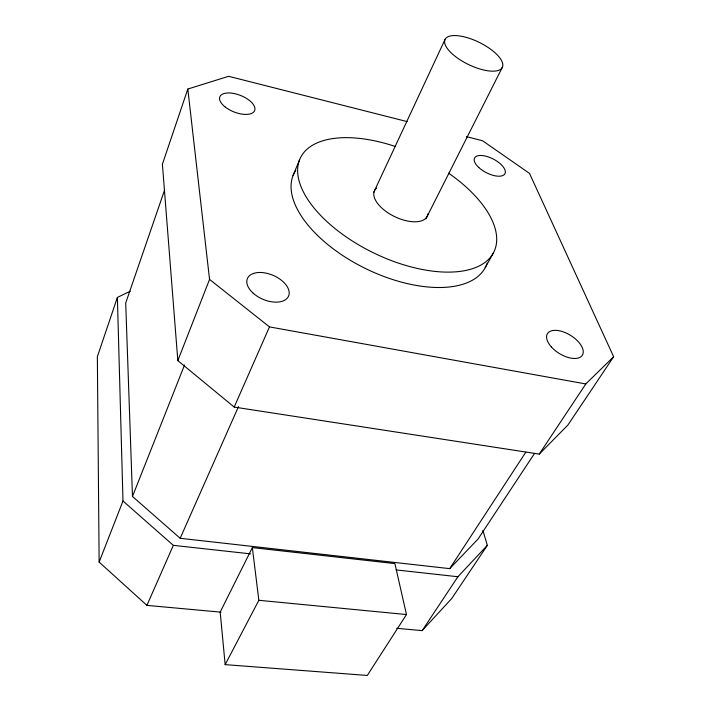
<?xml version="1.0" encoding="UTF-8"?>
<svg xmlns="http://www.w3.org/2000/svg" width="711" height="711" viewBox="0 0 711 711"><rect width="100%" height="100%" fill="white"/><g stroke="black" fill="none" stroke-linecap="round" stroke-linejoin="round"><path stroke-width="1.07" d="M130.326 291.199L117.386 297.429L97.354 356.7L99.131 562.09L146.919 605.372L220.979 612.171M407.216 121.617L228.631 76.299L187.811 89.035L162.401 164.223L177.83 360.619L234.186 407.074L539.249 454.107L567.84 425.125L613.646 356.735L529.499 173.395L482.529 140.734L466.389 136.636M164.623 189.953L125.705 303.002L132.468 496.465L180.176 538.289L449.708 568.649L478.014 539.08L534.494 453.494M99.131 562.09L122.985 501.006L117.386 297.429M177.83 360.619L209.549 279.405L187.811 89.035M132.468 496.465L184.558 364.965M293.039 175.555L299.562 159.859M146.919 605.372L173.333 545.346L122.985 501.006M234.186 407.074L269.478 326.9L209.549 279.405M180.176 538.289L238.478 406.621M373.639 192.574L444.926 39.692M252.352 547.594L220.179 612.1L225.156 664.634L367.303 675.45L406.47 614.544L394.898 563.601L252.352 547.594L258.848 600.297L225.156 664.634M425.889 218.89L502.304 67.394A31.862 12.309 26 0 0 464.132 36.83A31.862 12.309 26 0 0 454.64 55.911A31.862 12.309 26 0 0 502.304 67.394M485.231 267.603L493.461 252.778M449.708 568.649L525.785 452.205M396.72 628.302L422.147 630.63L457.902 576.737L487.346 545.337L482.885 530.45M539.249 454.107L585.793 383.949L613.646 356.735M487.346 545.337L451.778 598.44L422.147 630.63M258.848 600.297L406.47 614.544M173.333 545.346L250.548 553.86M396.134 569.92L457.902 576.737M269.478 326.9L585.793 383.949M487.159 263.07A106.606 54.187 25.9 0 1 366.201 268.874A106.606 54.187 25.9 0 1 295.794 170.285M448.588 173.164A107.565 53.476 25.9 0 1 460.657 271.318A107.565 53.476 25.9 0 1 303.837 192.77A107.565 53.476 25.9 0 1 395.289 146.475M427.906 213.851A29.293 14.54 26 0 1 393.867 216.233A29.293 14.54 26 0 1 376.572 188.095M253.196 293.208A22.37 13.011 23.1 0 0 288.542 296.158A22.37 13.011 23.1 0 0 262.252 272.571A22.37 13.011 23.1 0 0 253.196 293.208M551.336 346.897A20.512 10.665 31.6 0 0 582.389 355.171A20.512 10.665 31.6 0 0 561.032 331.175A20.512 10.665 31.6 0 0 551.336 346.897M225.28 107.068A18.717 8.879 21.5 0 0 254.538 110.827A18.717 8.879 21.5 0 0 231.91 93.168A18.717 8.879 21.5 0 0 225.28 107.068M478.787 167.503A17.1 7.652 27.3 0 0 504.837 173.893A17.1 7.652 27.3 0 0 485.657 156.136A17.1 7.652 27.3 0 0 478.787 167.503"/></g></svg>
